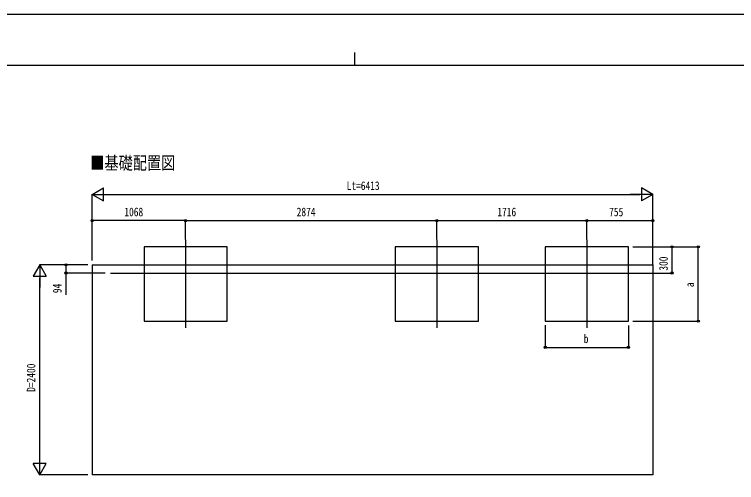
# Model space of a CAD drawing. Units: millimetres, scale not verified. Extents: x -12615 to 12615, y -8910 to 8910.
# Drawn here: x -3904 to 4356, y 3558 to 8910 of the extents above; entities that cross this region are included whole.
import ezdxf
from ezdxf.enums import TextEntityAlignment as Align

# ---------------------------------------------------------------- set-up
doc = ezdxf.new("R2010")
doc.units = ezdxf.units.MM
doc.header["$LTSCALE"] = 50
for name, color, linetype in [('0-2_USER1', 3, 'Continuous'), ('0-3_YKK_12', 2, 'Continuous'), ('0-5_YKK_A1', 4, 'Continuous'), ('0-6_YKK_D', 6, 'Continuous'), ('0-7_YKK_ZWAK', 7, 'Continuous')]:
    doc.layers.add(name, color=color, linetype=linetype)
doc.styles.add('ＭＳ ゴシック', font='')
doc.styles.get('ＭＳ ゴシック').set_extended_font_data('MS Gothic')

msp = doc.modelspace()

# ---------------------------------------------------------------- linework, layer by layer
at = {"layer": '0-3_YKK_12'}
for p, q in [((-1946.94, 6334.04), (-1946.94, 5327.39)), ((927.06, 6334.04), (927.06, 5327.39)), ((2643.06, 6334.04), (2643.06, 5327.39)), ((-2805.61, 5952.78), (3223.06, 5952.78))]:
    msp.add_line(p, q, dxfattribs=at)
at = {"layer": '0-5_YKK_A1'}
for p, q in [((-3014.94, 6046.78), (3398.06, 6046.78)), ((-3014.94, 6046.78), (-3014.94, 3646.78)), ((3398.06, 6046.78), (3398.06, 3646.78)), ((3398.06, 3646.78), (-3014.94, 3646.78))]:
    msp.add_line(p, q, dxfattribs=at)
for points in [[(-2421.74, 5402.78), (-1471.74, 5402.78), (-1471.74, 6252.78), (-2421.74, 6252.78)], [(452.26, 5402.78), (1402.26, 5402.78), (1402.26, 6252.78), (452.26, 6252.78)], [(2168.26, 5402.78), (3118.26, 5402.78), (3118.26, 6252.78), (2168.26, 6252.78)]]:
    msp.add_lwpolyline(points, close=True, dxfattribs=at)
at = {"layer": '0-6_YKK_D'}
for p, q in [((-3014.94, 6852.78), (-2885.04, 6927.78)), ((-2885.04, 6777.78), (-2885.04, 6927.78)), ((3398.06, 6852.78), (3268.16, 6927.78)), ((3268.16, 6927.78), (3268.16, 6777.78)), ((-3014.94, 6096.78), (-3014.94, 6853.78)), ((-3014.94, 6852.78), (-2885.04, 6777.78)), ((-3014.94, 6852.78), (-2755.13, 6852.78)), ((-2864.94, 6852.78), (3248.06, 6852.78)), ((3398.06, 6852.78), (3138.25, 6852.78)), ((3398.06, 6852.78), (3268.16, 6777.78)), ((3398.06, 6047.78), (3398.06, 6853.78)), ((-3014.94, 6097.78), (-3014.94, 6553.78)), ((-1946.94, 6552.78), (-3014.94, 6552.78)), ((-1946.94, 6336.04), (-1946.94, 6553.78)), ((-1946.94, 6335.04), (-1946.94, 6553.78)), ((-1946.94, 6552.78), (927.06, 6552.78)), ((927.06, 6336.04), (927.06, 6553.78)), ((927.06, 6335.04), (927.06, 6553.78)), ((927.06, 6552.78), (2643.06, 6552.78)), ((2643.06, 6335.04), (2643.06, 6553.78)), ((2643.06, 6336.04), (2643.06, 6553.78)), ((2643.06, 6552.78), (3398.06, 6552.78)), ((3398.06, 6048.78), (3398.06, 6553.78)), ((3168.26, 6252.78), (3919.26, 6252.78)), ((3169.26, 6252.78), (3619.26, 6252.78)), ((3618.26, 5952.78), (3618.26, 6252.78)), ((3918.26, 5402.78), (3918.26, 6252.78)), ((-3614.94, 6046.78), (-3689.94, 5916.88)), ((-3064.94, 6046.78), (-3615.94, 6046.78)), ((-3614.94, 6046.78), (-3539.94, 5916.88)), ((-3614.94, 6046.78), (-3614.94, 5786.97)), ((-3064.94, 6046.78), (-3315.94, 6046.78)), ((-2864.25, 5952.78), (-3315.94, 5952.78)), ((3224.06, 5952.78), (3619.26, 5952.78)), ((-3689.94, 5916.88), (-3539.94, 5916.88)), ((-3614.94, 3796.78), (-3614.94, 5896.78)), ((3168.26, 5402.78), (3919.26, 5402.78)), ((2168.26, 5355.69), (2168.26, 5101.78)), ((3118.26, 5353.76), (3118.26, 5101.78)), ((2168.26, 5102.78), (3118.26, 5102.78)), ((-3614.94, 3646.78), (-3614.94, 3906.59)), ((-3614.94, 3646.78), (-3689.94, 3776.68)), ((-3539.94, 3776.68), (-3689.94, 3776.68)), ((-3614.94, 3646.78), (-3539.94, 3776.68)), ((-3064.94, 3646.78), (-3615.94, 3646.78))]:
    msp.add_line(p, q, dxfattribs=at)
msp.add_lwpolyline([(-3314.94, 6046.78), (-3314.94, 5952.78), (-3314.94, 5703.38)], dxfattribs=at)
for centre in [(-3014.94, 6552.78), (-1946.94, 6552.78), (-1946.94, 6552.78), (927.06, 6552.78), (927.06, 6552.78), (2643.06, 6552.78), (2643.06, 6552.78), (3398.06, 6552.78), (3618.26, 6252.78), (3918.26, 6252.78), (-3314.94, 6046.78), (-3314.94, 5952.78), (3618.26, 5952.78), (3918.26, 5402.78), (2168.26, 5102.78), (3118.26, 5102.78)]:
    msp.add_circle(centre, 12.75, dxfattribs=at)
at = {"layer": '0-7_YKK_ZWAK'}
for p, q in [((-14.94, 8475), (-14.94, 8325)), ((11685.06, 8325), (-11714.94, 8325))]:
    msp.add_line(p, q, dxfattribs=at)
msp.add_lwpolyline([(-12615, -8910), (12615, -8910), (12615, 8910), (-12615, 8910)], close=True, dxfattribs=at)

# ---------------------------------------------------------------- texts
at = {"layer": '0-2_USER1', "style": 'ＭＳ ゴシック', "width": 0.8}
msp.add_text('■基礎配置図', height=148.5, dxfattribs=at).set_placement((-3036.54, 7093.28), align=Align.BOTTOM_LEFT)
at = {"layer": '0-6_YKK_D', "style": 'ＭＳ ゴシック', "width": 0.8}
for s, p in [('Lt=6413', (-103.64, 6872.78)), ('1068', (-2646.54, 6572.78)), ('2874', (-675.54, 6572.78)), ('1716', (1619.46, 6572.78)), ('755', (2898.16, 6572.78)), ('b', (2607.26, 5122.78))]:
    msp.add_text(s, height=98.97, dxfattribs=at).set_placement(p, align=Align.BOTTOM_LEFT)
for s, p in [('300', (3598.26, 5980.38)), ('94', (-3334.94, 5723.38)), ('a', (3898.26, 5791.78)), ('D=2400', (-3634.94, 4594.78))]:
    msp.add_text(s, height=98.97, rotation=90, dxfattribs=at).set_placement(p, align=Align.BOTTOM_LEFT)

doc.saveas('drawing.dxf')
